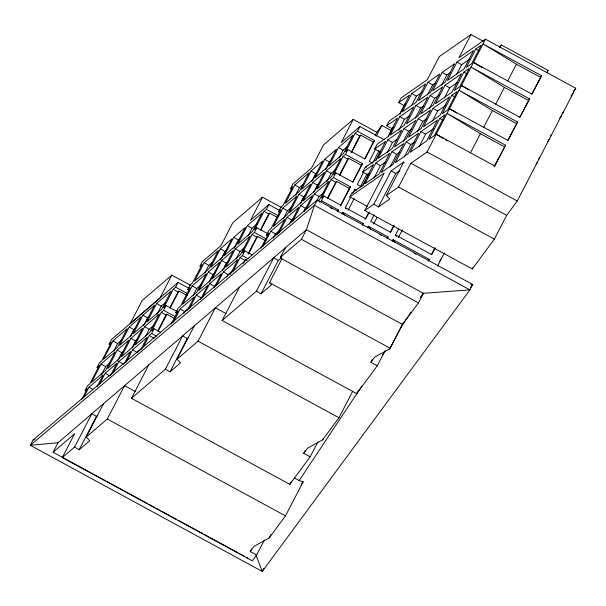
<?xml version="1.0" encoding="UTF-8"?>
<svg xmlns="http://www.w3.org/2000/svg" width="606" height="606" viewBox="0 0 606 606"><rect width="100%" height="100%" fill="white"/><g stroke="black" fill="none" stroke-linecap="round" stroke-linejoin="round"><path stroke-width="0.91" d="M316.673 201.79L317.218 199.995L472.688 284.494L469.915 289.85L262.262 571.435L30.3 445.296L33.072 439.948L317.218 199.995M86.628 391.355L85.098 390.529L87.544 385.81L89.862 383.818L99.422 365.373L97.104 367.365L98.634 368.198M97.104 367.365L99.551 362.646L101.869 360.661L111.428 342.208L109.11 344.2L110.64 345.034M109.11 344.2L111.557 339.489L178.073 282.441L188.852 288.297M105.338 480.634L53.101 452.25L58.055 442.713L306.409 229.719L314.438 205.351L319.036 196.549L324.005 192.291M81.765 399.437L87.415 388.537L85.098 390.529M83.37 398.059L89.021 387.158L103.209 374.993L97.127 386.734M101.028 363.994L91.468 382.447L105.649 370.281L115.216 351.836L101.028 363.994L105.633 366.683L109.057 363.744M113.034 340.837L103.474 359.282L117.655 347.117L127.222 328.672L113.034 340.837L117.64 343.519L122.435 339.405M101.285 375.069L105.633 366.683M113.723 351.063L117.64 343.519M99.589 384.159L105.232 373.258L116.897 363.259L110.375 375.834M117.238 350.094L107.679 368.539L119.344 358.54L128.904 340.095L117.238 350.094L121.844 352.783L123.245 351.578M129.245 326.929L119.685 345.382L131.35 335.383L140.91 316.93L129.245 326.929L133.85 329.619L135.252 328.414M264.443 539.954L256.664 554.967L252.316 560.853L62.312 457.583L74.652 433.767L53.101 452.25M117.496 361.161L121.844 352.783M130.373 336.322L133.85 329.619M62.312 457.583L74.591 447.054L91.877 413.701L96.475 416.383L97.877 415.186M112.837 373.258L118.927 361.517L130.585 351.518L124.503 363.259M130.934 338.36L121.367 356.805L133.032 346.806L142.592 328.361L130.934 338.36L135.532 341.042L136.933 339.837M142.933 315.196L133.373 333.641L145.039 323.642L154.598 305.197L142.933 315.196L147.538 317.877L149.637 316.074M74.591 447.054L79.189 449.735L96.475 416.383M132.055 347.746L135.532 341.042M143.622 325.422L147.538 317.877M79.189 449.735L89.696 440.729L86.249 437.055L103.535 403.702M126.093 362.358L132.616 349.783L147.243 337.231L141.16 348.973M144.622 326.619L135.055 345.064L149.69 332.52L159.249 314.075L144.622 326.619L149.22 329.3L153.477 325.657M156.628 303.454L147.061 321.9L161.696 309.355L171.256 290.91L156.628 303.454L161.226 306.144L165.483 302.492M171.809 275.132L159.825 298.25L130.169 323.68L142.152 300.561L171.809 275.132L190.807 285.456M145.311 336.853L149.22 329.3M156.878 314.529L161.226 306.144M143.19 347.23L149.273 335.497L151.621 333.482L154.06 328.77L160.681 332.361M151.826 330.838L161.279 312.332L163.628 310.325L166.067 305.606L176.823 311.446M163.832 307.674L173.286 289.168L175.634 287.161L178.073 282.441M86.249 437.055L107.285 419.019L124.578 385.658L135.486 391.59M157.734 331.005L165.991 315.075L166.93 314.272L174.331 318.294M169.741 307.848L177.997 291.918L178.937 291.107L187.163 295.584M158.234 331.043L166.93 314.272M170.241 307.878L178.937 291.107M317.915 441.827L310.136 456.833L289.842 484.361L131.464 398.278L148.758 364.918M177.437 313.643L175.801 312.749L178.24 308.037L180.565 306.045L190.125 287.6L187.807 289.585L189.443 290.479M187.807 289.585L190.246 284.873L192.572 282.881L202.131 264.436L199.813 266.428L202.252 261.709L220.864 245.756L232.84 222.637L262.496 197.208L281.608 207.593M171.165 324.172L178.119 310.757L175.801 312.749M173.195 322.437L180.149 309.022L194.329 296.857L187.375 310.272M192.155 285.858L182.595 304.303L196.776 292.145L206.335 273.692L192.155 285.858L196.753 288.539L200.866 285.017M204.161 262.693L194.594 281.139L208.782 268.981L218.342 250.536L204.161 262.693L208.759 265.383L212.191 262.443M183.876 313.385L184.747 311.704L189.549 307.59M193.276 295.251L196.753 288.539M204.851 272.927L208.759 265.383M189.405 308.537L196.359 295.122L208.017 285.123L200.631 299.372M208.366 271.958L198.806 290.403L210.464 280.404L220.023 261.959L208.366 271.958L212.964 274.639L215.069 272.836M220.372 248.793L210.812 267.238L222.47 257.239L232.03 238.794L220.372 248.793L224.97 251.475L226.371 250.278M200.094 299.478L202.359 296.599M209.055 282.184L212.964 274.639M220.622 259.86L224.97 251.475M131.464 398.278L165.377 369.198L182.664 335.845L187.262 338.534L188.663 337.33M202.76 297.084L209.714 283.669L221.372 273.67L213.986 287.926M221.72 260.504L212.153 278.949L223.819 268.95L233.378 250.505L221.72 260.504L226.318 263.193L228.417 261.391M233.727 237.347L224.159 255.793L235.825 245.794L245.385 227.348L233.727 237.347L238.325 240.029L239.726 238.825M165.377 369.198L169.975 371.887L187.262 338.534M222.41 270.738L226.318 263.193M233.977 248.415L238.325 240.029M169.975 371.887L180.482 362.873L177.035 359.199L194.321 325.846M216.448 285.343L223.402 271.927L238.029 259.383L230.212 274.473M235.408 248.771L225.849 267.216L240.476 254.664L250.036 236.219L235.408 248.771L240.006 251.452L244.263 247.801M247.415 225.606L237.855 244.051L252.482 231.507L262.042 213.062L247.415 225.606L252.013 228.288L256.982 224.031M262.496 197.208L250.52 220.326L268.859 204.593L279.639 210.449M226.697 277.131L228 274.616L232.257 270.965M236.098 258.997L240.006 251.452M248.104 235.832L252.013 228.288M232.674 271.897L240.059 257.641L242.408 255.634L244.854 250.914L252.225 254.921M267.511 233.545L256.861 227.758L254.414 232.469L252.066 234.484L242.506 252.929L244.854 250.914M268.859 204.593L266.42 209.305L264.072 211.32L254.512 229.765L256.861 227.758M177.035 359.199L198.071 341.163L215.365 307.795L226.144 313.65M242.923 263.686L245.597 259.527L247.225 260.406M247.975 253.937L256.664 237.166L257.603 236.363L264.936 240.347M260.413 229.932L268.67 214.001L269.609 213.198L276.942 217.183M244.294 262.042L245.597 259.527M248.483 253.967L257.603 236.363M260.921 229.969L269.609 213.198M385.06 350.776L377.28 365.782L356.737 393.642L222.167 320.506L239.461 287.13M268.026 235.802L266.496 234.976L268.943 230.257L271.268 228.265L280.828 209.82L278.502 211.812L280.033 212.645M278.502 211.812L280.949 207.093L283.275 205.101L292.834 186.656L290.509 188.648L292.039 189.481M290.509 188.648L292.956 183.929L311.59 167.953L323.574 144.834L353.23 119.405L376.818 132.229L381.803 125.457L390.87 130.388M260.997 248.074L268.822 232.984L266.496 234.976M263.027 246.339L270.852 231.242L285.032 219.084L276.775 235.014M282.858 208.078L273.291 226.53L287.479 214.365L297.038 195.92L282.858 208.078L287.456 210.767L291.569 207.237M294.864 184.921L285.297 203.366L299.485 191.201L309.045 172.755L294.864 184.921L299.462 187.602L303.576 184.072M273.276 238.12L275.45 233.931L279.563 230.401M283.547 218.311L287.456 210.767M295.546 195.147L299.462 187.602M278.805 233.272L287.062 217.342L298.72 207.343L290.895 222.432M299.069 194.178L289.509 212.623L301.167 202.624L310.726 184.179L299.069 194.178L303.667 196.867L305.765 195.064M311.075 171.021L301.508 189.466L313.173 179.467L322.733 161.022L311.075 171.021L315.673 173.702L317.074 172.498M289.486 224.22L291.66 220.023L293.062 218.827M300.19 203.571L303.667 196.867M311.764 181.247L315.673 173.702M222.167 320.506L256.414 291.138L273.7 257.785L278.305 260.466L281.805 257.467M292.493 221.531L300.75 205.601L312.408 195.602L304.151 211.532M312.757 182.444L303.197 200.889L314.855 190.89L324.415 172.445L312.757 182.444L317.355 185.125L318.756 183.921M324.763 159.28L315.203 177.725L326.861 167.726L336.421 149.281L324.763 159.28L329.361 161.961L331.459 160.158M256.414 291.138L261.012 293.819L278.305 260.466M303.614 211.645L305.348 208.29L306.75 207.085M313.446 192.67L317.355 185.125M325.452 169.506L329.361 161.961M58.055 442.713L30.3 445.296L314.438 205.351L469.915 289.85L423.412 293.312L418.451 302.879L402.543 324.452L281.843 258.853L280.419 257.323L285.365 247.786M306.613 208.956L314.438 193.867L329.073 181.315L319.506 199.768L318.112 200.957M326.445 170.703L316.885 189.148L331.512 176.604L341.08 158.158L326.445 170.703L331.043 173.384L335.3 169.741M338.451 147.538L328.891 165.991L343.519 153.439L353.086 134.994L338.451 147.538L343.049 150.227L347.306 146.576M353.23 119.405L341.246 142.524L359.903 126.525L383.962 139.607M261.012 293.819L271.518 284.812L269.503 282.661L281.843 258.853M326.695 181.77L331.043 173.384M339.14 157.772L343.049 150.227M331.096 179.581L321.536 198.026L323.884 196.018L340.943 205.282L350.503 186.837L333.444 177.566L331.096 179.581L335.701 182.262L336.641 181.459L349.367 188.375L350.503 186.837M343.102 156.416L333.542 174.861L335.891 172.854L352.942 182.126L362.509 163.681L345.45 154.409L343.102 156.416L347.708 159.105L348.647 158.295L361.373 165.218L362.509 163.681M355.108 133.252L345.549 151.705L347.897 149.69L364.948 158.961L374.516 140.516L357.457 131.244L355.108 133.252L359.714 135.941L360.646 135.138L373.379 142.054L374.516 140.516M280.419 257.323L301.447 239.287L306.409 229.719L423.412 293.312L420.799 297.243M319.68 202.237L321.438 200.73L323.884 196.018M333.444 177.566L335.891 172.854M345.45 154.409L347.897 149.69M357.457 131.244L359.903 126.525M327.437 198.192L335.701 182.262M339.443 175.036L347.708 159.105M351.018 152.712L359.714 135.941M327.944 198.23L336.641 181.459M339.951 175.066L348.647 158.295M351.525 152.742L360.646 135.138M375.106 135.532L376.818 132.229M376.243 136.191L381.803 125.457M340.239 205.987L349.367 188.375M352.684 181.982L361.373 165.218M364.683 158.825L373.379 142.054M337.633 211.661L338.496 210.002L321.438 200.73M367.259 206.373L349.829 196.905L351.897 192.897L362.759 185.345L373.538 164.544L362.683 172.096L368.478 175.24M362.683 172.096L365.13 167.377L375.985 159.825L385.545 141.38L374.69 148.932L380.485 152.083M374.69 148.932L377.137 144.213L387.992 136.668L397.551 118.215L386.696 125.768L392.491 128.919M386.696 125.768L389.143 121.056L399.998 113.504L409.558 95.059L398.703 102.611L404.497 105.755M398.703 102.611L401.149 97.892L427.336 79.674L439.32 56.563L470.945 34.565L483.285 41.269M341.981 214.024L342.844 212.365L363.327 223.5L362.464 225.159M346.253 209.04L345.284 207.646L350.503 197.586M352.677 193.397L354.851 189.201L356.487 190.095M363.38 172.748L357.29 184.489L361.388 186.716M365.986 167.718L366.857 166.036M375.818 148.75L369.296 161.325L372.576 163.105L379.114 150.538M348.147 210.282L354.23 198.541M360.153 187.118L367.107 173.702M362.691 185.951L365.713 180.126M366.577 178.467L369.16 173.475M375.955 160.37L380.735 151.152M388.393 136.373L393.173 127.146M399.968 114.049L405.179 103.982M375.826 162.961L365.039 183.762L378.932 174.104L389.711 153.295L375.826 162.961L380.424 165.643L385.621 162.022M387.832 139.797L378.265 158.242L392.158 148.584L401.717 130.131L387.832 139.797L392.43 142.478L396.885 139.38M399.831 116.632L390.272 135.077L404.164 125.419L413.724 106.974L399.831 116.632L404.437 119.314L409.633 115.701M411.838 93.468L402.278 111.913L416.17 102.255L425.73 83.81L411.838 93.468L416.443 96.157L422.382 92.021M373.955 178.126L380.424 165.643M387.211 152.538L392.43 142.478M398.786 130.214L404.437 119.314M411.663 105.376L416.443 96.157M391.991 151.712L381.212 172.513L393.112 164.241L403.891 143.433L391.991 151.712L396.597 154.394L399.634 152.28M403.997 128.548L394.438 146.993L406.338 138.721L415.898 120.276L403.997 128.548L408.603 131.229L411.641 129.116M416.004 105.383L406.444 123.829L418.345 115.557L427.904 97.111L416.004 105.383L420.609 108.073L423.647 105.959M428.01 82.227L418.451 100.672L430.351 92.392L439.911 73.947L428.01 82.227L432.616 84.908L435.653 82.795M470.945 34.565L458.962 57.684L485.512 39.216L575.7 88.234L517.251 200.995L506.684 215.319L494.344 239.135L472.332 268.973L364.782 210.524L384.249 172.96L349.829 196.905M390.128 166.877L396.597 154.394M403.384 141.296L408.603 131.229M415.39 118.132L420.609 108.073M427.397 94.968L432.616 84.908M365.07 219.478L368.546 212.774M369.251 212.077L365.774 218.781L345.284 207.646M364.782 210.524L373.841 204.214L391.158 170.816L403.71 162.09L404.331 162.756M406.171 141.849L395.392 162.65L407.936 153.924L418.723 133.123L406.171 141.849L410.777 144.531L414.534 141.918M418.178 118.685L408.618 137.13L421.17 128.404L430.73 109.959L418.178 118.685L422.783 121.374L426.541 118.753M430.184 95.521L420.625 113.973L433.176 105.247L442.736 86.794L430.184 95.521L434.79 98.21L439.297 95.066M442.191 72.364L432.631 90.809L445.175 82.083L454.742 63.638L442.191 72.364L446.796 75.046L450.553 72.432M367.38 227.833L368.243 226.167L388.158 236.991L387.295 238.658M374.167 214.744L370.69 221.455L390.605 232.28L394.082 225.568M373.841 204.214L378.447 206.904L395.756 173.498L399.99 170.559M404.3 157.015L410.777 144.531M417.564 131.434L422.783 121.374M429.571 108.269L434.79 98.21M441.577 85.105L446.796 75.046M378.447 206.904L389.734 199.056L386.393 195.488L403.71 162.09M421.003 131.532L410.217 152.341L426.753 140.842L437.532 120.041L421.003 131.532L425.601 134.221L433.237 128.911M433.01 108.376L423.45 126.821L439.979 115.322L449.538 96.877L433.01 108.376L437.608 111.057L446.008 105.217M445.016 85.211L435.456 103.656L451.985 92.157L461.545 73.712L445.016 85.211L449.614 87.893L457.25 82.583M457.022 62.047L447.463 80.492L463.991 68.993L473.551 50.548L457.022 62.047L461.62 64.736L469.256 59.426M373.546 224.091L377.023 217.38M419.132 146.705L425.601 134.221M432.396 121.117L437.608 111.057M444.403 97.96L449.614 87.893M456.841 73.955L461.62 64.736M386.393 195.488L398.521 187.057L410.868 163.241L427.063 151.977L485.512 39.216M439.82 118.45L429.033 139.259L434.426 135.502L445.213 114.701L439.82 118.45L442.88 120.238M451.826 95.286L442.259 113.739L447.66 109.981L457.219 91.536L451.826 95.286L454.886 97.081M463.825 72.129L454.265 90.574L459.666 86.817L469.226 68.372L463.825 72.129L466.893 73.917M475.831 48.965L466.272 67.41L471.665 63.66L481.232 45.215L475.831 48.965L478.899 50.752M390.34 232.136L393.817 225.432M392.211 241.332L393.074 239.665L429.283 259.345L428.419 261.004M396.491 236.34L395.521 234.954L398.566 229.083M398.377 237.582L402.293 230.038M500.018 47.427L501.306 44.958L548.112 70.394L546.832 72.871M256.664 554.967L250.248 551.483L251.543 548.975M310.136 456.833L303.727 453.349L305.023 450.849M289.842 484.361L291.138 481.853M250.248 551.483L254.088 546.271L269.155 538.03L270.882 534.689M470.468 152.833L480.391 133.691L447.054 113.42L505.555 145.22L494.776 166.021L436.267 134.221L443.41 138.569M483.709 127.298L492.398 110.534L459.06 90.256L517.562 122.056L508.002 140.501L449.5 108.701L456.644 113.049M495.716 104.141L504.404 87.37L471.067 67.092L529.568 98.892L520.009 117.337L461.507 85.537L468.65 89.885M507.722 80.977L516.41 64.206L483.073 43.935L541.575 75.727L532.015 94.172L473.506 62.38L482.24 67.69M303.727 453.349L307.568 448.145L322.627 439.895L323.49 438.229M269.155 538.03L285.487 515.873L303.167 481.77L299.167 480.55L294.493 478.005M322.627 439.895L338.966 417.739L352.806 391.044M263.845 568.375L262.262 571.435L255.982 555.119M377.28 365.782L370.872 362.297L372.167 359.797M356.737 393.642L357.601 391.976M431.464 254.49L434.941 247.778M435.206 247.922L431.73 254.626L395.521 234.954M370.872 362.297L374.705 357.093L389.772 348.844L403.604 322.165M389.772 348.844L402.543 324.452M437.577 265.981L444.365 252.899M494.072 166.726L505.555 145.22M507.737 140.365L517.562 122.056M519.743 117.2L529.568 98.892M531.75 94.036L541.575 75.727M472.332 268.973L473.195 267.307M299.167 480.55L361.812 386.143M382.174 355.464L384.78 351.525M400.967 327.142L407.755 316.915M408.792 315.34L410.883 312.196M301.621 483.868L303.167 481.77M337.36 211.539L338.496 210.002M362.191 225.038L363.327 223.5M499.692 47.132L501.306 44.958M387.022 238.529L388.158 236.991M547.135 71.72L548.112 70.394M428.147 260.883L429.283 259.345M439.797 261.08L440.888 259.603M420.685 297.008L423.412 293.312M573.511 91.203L575.7 88.234M571.064 95.915L573.253 92.945M562.05 113.625L563.694 111.39M559.603 118.337L561.247 116.11M550.589 136.039L551.687 134.555M547.597 141.501L549.241 139.274M538.582 159.204L539.681 157.719M536.143 163.923L537.234 162.431M470.445 287.539L472.688 284.494L470.809 284.517M163.726 307.621L166.067 305.606M151.72 330.778L154.06 328.77M142.175 348.208L137.214 352.465L132.616 349.783M215.713 285.153L214.312 286.35L209.714 283.669M154.924 337.436L153.985 338.239L149.273 335.497M33.072 439.948L34.898 439.608M516.41 64.206L540.446 77.265M504.404 87.37L528.44 100.429M492.398 110.534L516.433 123.594M480.391 133.691L504.427 146.758M427.063 151.977L517.251 200.995M410.868 163.241L506.684 215.319M398.521 187.057L494.344 239.135M330.202 207.646L332.588 208.949M379.667 234.53L381.303 235.423M414.269 253.338L415.905 254.225M266.42 209.305L278.707 215.986M301.447 239.287L418.451 302.879M254.414 232.469L266.701 239.15M242.408 255.634L248.142 258.747M269.503 282.661L390.203 348.261M175.634 287.161L187.209 293.455M173.286 289.168L177.997 291.918M163.628 310.325L175.202 316.612M161.279 312.332L165.991 315.075M198.071 341.163L338.966 417.739M151.621 333.482L156.583 336.178M107.285 419.019L285.487 515.873M106.997 481.535L140.986 500.011M142.645 500.912L147.622 503.616M149.281 504.518L154.25 507.222M155.909 508.123L160.885 510.828M162.544 511.729L170.006 515.782M171.665 516.683L176.641 519.387M178.3 520.289L202.343 533.356M204.002 534.257L208.972 536.961M210.63 537.863L237.991 552.733M239.65 553.634L244.627 556.338M246.286 557.24L247.937 558.141M391.158 170.816L395.756 173.498M314.438 193.867L319.036 196.549M300.75 205.601L305.348 208.29M287.062 217.342L291.66 220.023M264.072 211.32L268.67 214.001M270.852 231.242L275.45 233.931M252.066 234.484L256.664 237.166M240.059 257.641L244.657 260.33M223.402 271.927L228 274.616M196.359 295.122L200.957 297.804M180.149 309.022L184.747 311.704M118.927 361.517L123.526 364.206M105.232 373.258L109.837 375.94M89.021 387.158L92.854 389.393M445.796 140.016L447.38 140.978M393.074 239.665L395.014 242.445M354.851 189.201L355.82 190.587M368.243 226.167L370.667 229.644M342.844 212.365L344.784 215.145"/></g></svg>
